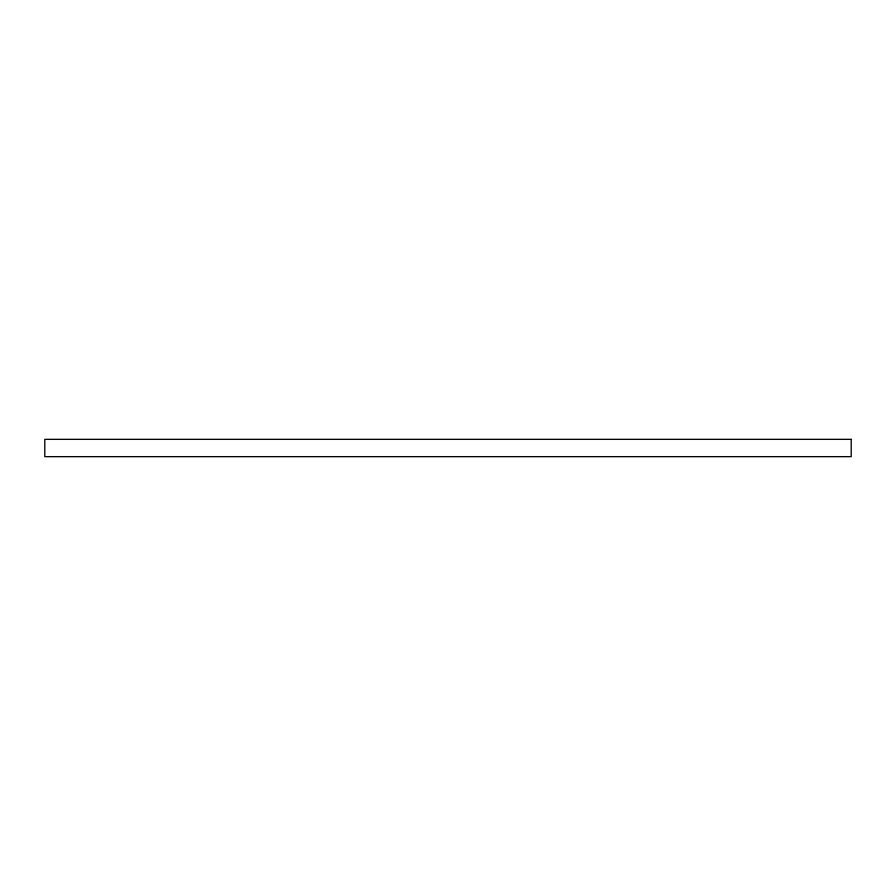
<?xml version="1.0" encoding="UTF-8"?>
<svg xmlns="http://www.w3.org/2000/svg" width="896" height="896" viewBox="0 0 896 896"><rect width="100%" height="100%" fill="white"/><g stroke="black" fill="none" stroke-linecap="round" stroke-linejoin="round"><path stroke-width="1.34" d="M851.2 439.354L44.8 439.354L44.8 456.646L851.2 456.646L851.2 439.354"/></g></svg>
